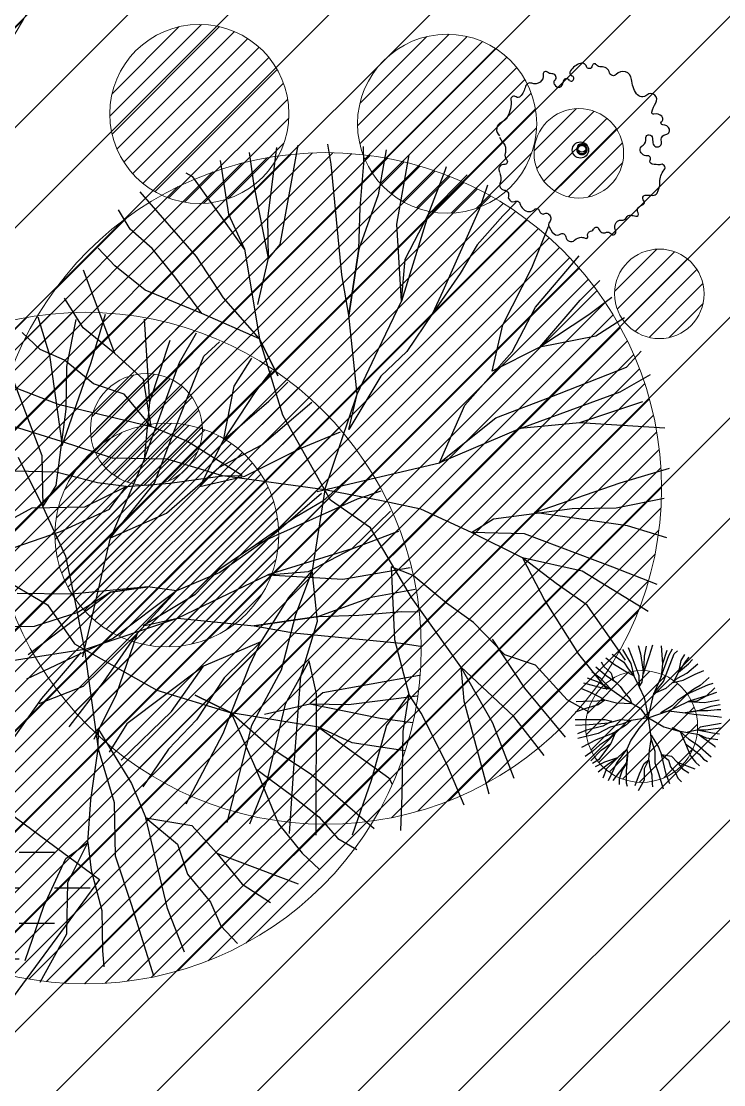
# Model space of a CAD drawing. Extents: x 352140 to 354978, y 6304672 to 6307963.
# Drawn here: x 352368.69 to 352384.38, y 6305912.31 to 6305936.07 of the extents above; entities that cross this region are included whole.
import ezdxf

# ---------------------------------------------------------------- set-up
doc = ezdxf.new("R2010")
doc.units = 0
doc.linetypes.add('CONTINUOS', pattern=[0])
doc.linetypes.add('DASHDOT', pattern=[1, 0.5, -0.25, 0, -0.25])
doc.layers.get('0').update_dxf_attribs({"linetype": 'CONTINUOUS'})
for name, color, linetype in [('03_Pav ext_Vereda HC', 42, 'CONTINUOUS'), ('03_S2_Pav ext_Borde vereda', 7, 'CONTINUOUS'), ('1-PISCINA', 252, 'CONTINUOUS'), ('Paisajismo', 253, 'CONTINUOUS')]:
    doc.layers.add(name, color=color, linetype=linetype)
doc.layers.add('0_ASD_LINEA OFICIAL', color=253, linetype='DASHDOT', lineweight=20)
doc.layers.add('0_ASD_TOPOGRAFIA_ELEMENTOS', color=9, linetype='CONTINUOS', lineweight=5, true_color=0xbdbdbd)

# ---------------------------------------------------------------- blocks, each defined once
blk = doc.blocks.new('A$C27410629')
at = {"true_color": 0x136734, "transparency": 33554559}
h = blk.add_hatch(dxfattribs=at)
h.set_pattern_fill('ANSI31', color=116, scale=0.5)
h.set_pattern_definition([(45, (-8759.562515186517, -519.1035735587502), (-1.122532015133644, 1.122532015133644), [])])
h.paths.add_polyline_path([(137.5068959888558, 1252.464406617455, 0.1176268807227723), (109.8147584422568, 1254.193915082658, 0.0669245107500281), (94.44469839795602, 1249.334472017372, 0.3153492887079504), (64.30173641118381, 1196.270282113329, 0.0226826871159959), (65.7292635223912, 1185.310127003227), (112.3603922077091, 1218.953454515778), (153.4782689701005, 1161.962272479494), (172.1053089193083, 1139.480769404351), (187.9579650288579, 1141.807885415954), (193.565073162812, 1120.465553675225), (224.197974734232, 1050.129297271156), (250.6203797236194, 989.4787086543838), (268.1526288855184, 972.7353945672494, 7.2547007156e-06), (291.4898137452492, 983.2987389690225), (238.1945199318034, 1105.633967029937), (205.2934048173047, 1181.112163638985), (177.0531538182076, 1197.651557407602)])
at = {"layer": '0_ASD_LINEA OFICIAL', "ltscale": 8, "const_width": 0.5}
blk.add_lwpolyline([(250.6203797236194, 989.4787086543838), (268.1526288854875, 972.7353945673531, 7.2547007157e-06), (291.4898137452146, 983.2987389692971), (291.4898137452146, 983.2987389692971), (238.1945199318034, 1105.633967029937), (205.2934048173047, 1181.112163638985), (177.0531538182076, 1197.651557407602), (137.6146324061954, 1252.315079214)], format="xyb", dxfattribs=at)
blk = doc.blocks.new('1.0 - LO RECABARREN LOTEO PARQUE - VEGETACION EXISTENTE ETAPA MUNICIPAL__2024')
at = {"layer": 'Paisajismo'}
for p, q in [((352373.8915422252, 6305932.398460798), (352373.7923917064, 6305933.135742964)), ((352374.200726703, 6305931.665446504), (352374.4000554849, 6305933.245782586)), ((352374.870047271, 6305933.296971989), (352374.4702165218, 6305931.079454641)), ((352375.6177022226, 6305932.874363299), (352375.5422716401, 6305933.320011092)), ((352376.3401039331, 6305932.892424162), (352376.3329376348, 6305933.271976544)), ((352376.845423749, 6305933.196833624), (352376.6642854989, 6305932.192214518)), ((352373.1386514569, 6305932.959700587), (352373.32218789, 6305931.756237297)), ((352376.2606117512, 6305931.909826567), (352376.3401039331, 6305932.892424162)), ((352377.0827894818, 6305931.535149758), (352377.3558053511, 6305933.086452859)), ((352372.521880568, 6305932.594255818), (352372.3733717728, 6305932.671712005)), ((352375.8489432648, 6305930.403577036), (352375.6177022226, 6305932.874363299)), ((352377.7834578078, 6305931.742361099), (352378.1569746828, 6305932.730510152)), ((352378.1569746828, 6305932.730510152), (352378.1869096644, 6305932.8263709)), ((352373.6800332737, 6305930.978120901), (352372.521880568, 6305932.594255818)), ((352378.6494764146, 6305932.636065022), (352377.7834578078, 6305931.742361099)), ((352379.1084268106, 6305932.408946331), (352378.9224525561, 6305931.865425282)), ((352372.6047135515, 6305930.810651386), (352371.3518236798, 6305932.258637904)), ((352374.2174609676, 6305930.7791414), (352373.8915422252, 6305932.398460798)), ((352376.6642854989, 6305932.192214518), (352376.2292004931, 6305930.977194162)), ((352379.7435069359, 6305932.02922985), (352379.4505385605, 6305931.724785398)), ((352371.1225374058, 6305931.420378541), (352370.8691826237, 6305931.857088769)), ((352373.32218789, 6305931.756237297), (352373.6800332737, 6305930.978120901)), ((352376.2292004931, 6305930.977194162), (352376.2606117512, 6305931.909826567)), ((352377.7834578078, 6305931.742361099), (352377.1825062821, 6305929.817884183)), ((352377.2629243827, 6305930.751441884), (352377.7834578078, 6305931.742361099)), ((352378.9224525561, 6305931.865425282), (352378.1078075871, 6305930.039858226)), ((352379.4505385605, 6305931.724785398), (352378.8745213825, 6305931.076197647)), ((352374.2174609676, 6305930.7791414), (352374.200726703, 6305931.665446504)), ((352377.1825062821, 6305929.817884183), (352377.0827894818, 6305931.535149758)), ((352380.0916039917, 6305930.557566939), (352380.4703252127, 6305931.481459615)), ((352371.6209182256, 6305930.988294631), (352371.1225374058, 6305931.420378541)), ((352370.7874033704, 6305930.603551458), (352370.4106851424, 6305931.002805987)), ((352372.1229983117, 6305930.360068001), (352371.6209182256, 6305930.988294631)), ((352374.4702165218, 6305931.079454641), (352374.2174609676, 6305930.7791414)), ((352378.8745213825, 6305931.076197647), (352378.4945193015, 6305930.431310842)), ((352373.2103584228, 6305929.890052835), (352372.6047135515, 6305930.810651386)), ((352373.6800332737, 6305930.978120901), (352374.0120225916, 6305928.973149666)), ((352373.9786506302, 6305929.740240416), (352374.2174609676, 6305930.7791414)), ((352376.0119504201, 6305929.501455686), (352376.2292004931, 6305930.977194162)), ((352376.2292004931, 6305930.977194162), (352376.0119504201, 6305929.501455686)), ((352377.1825062821, 6305929.817884183), (352377.2629243827, 6305930.751441884)), ((352380.1754880892, 6305929.67817624), (352381.1518991196, 6305930.825620638)), ((352370.7874533265, 6305928.645595633), (352370.0852158137, 6305930.508933188)), ((352371.4621492332, 6305930.062152061), (352370.7874033704, 6305930.603551458)), ((352379.451023952, 6305929.28942467), (352380.0916039917, 6305930.557566939)), ((352372.7267956485, 6305929.537538028), (352372.1229983117, 6305930.360068001)), ((352376.0119504201, 6305929.501455686), (352375.8489432648, 6305930.403577036)), ((352378.4945193015, 6305930.431310842), (352377.8741245517, 6305929.536615259)), ((352381.1757894192, 6305929.839186322), (352381.6129808888, 6305930.274578582)), ((352372.7267956485, 6305929.537538028), (352371.4621492332, 6305930.062152061)), ((352378.1078075871, 6305930.039858226), (352377.8741245517, 6305929.536615259)), ((352370.0751059961, 6305929.223226878), (352369.65660201, 6305929.880291637)), ((352374.0120225916, 6305928.973149666), (352373.2103584228, 6305929.890052835)), ((352376.6638245919, 6305928.728890824), (352377.1825062821, 6305929.817884183)), ((352380.2726921547, 6305928.787742986), (352381.1757894192, 6305929.839186322)), ((352381.8825642281, 6305929.897058444), (352381.3665886066, 6305929.510306007)), ((352379.6549547727, 6305928.687251381), (352380.1754880892, 6305929.67817624)), ((352369.0629617482, 6305929.463246822), (352369.3238277085, 6305928.606447038)), ((352369.7136980238, 6305928.358615784), (352369.924107014, 6305929.402764543)), ((352370.2542546612, 6305928.44536458), (352370.5767596846, 6305929.521399151)), ((352371.4401349887, 6305929.416607035), (352371.5579222382, 6305927.561523153)), ((352374.0120225916, 6305928.973149666), (352372.7267956485, 6305929.537538028)), ((352376.1922981178, 6305927.73889126), (352376.0119504201, 6305929.501455686)), ((352377.8741245517, 6305929.536615259), (352377.3018108342, 6305928.691879219)), ((352381.3665886066, 6305929.510306007), (352380.2726921547, 6305928.787742986)), ((352382.1659251808, 6305929.440258399), (352381.523272617, 6305929.033011546)), ((352369.114345007, 6305928.733510495), (352368.714899705, 6305929.118405023)), ((352370.7874533265, 6305928.645595633), (352370.0751059961, 6305929.223226878)), ((352372.2288703962, 6305928.443960788), (352372.6088002886, 6305929.106348947)), ((352379.2122135954, 6305928.250524628), (352379.451023952, 6305929.28942467)), ((352372.0129115695, 6305928.934547747), (352371.5579222382, 6305927.561523153)), ((352372.769123294, 6305928.586776031), (352373.1180822858, 6305928.904873885)), ((352374.4198007363, 6305928.146918668), (352374.0120225916, 6305928.973149666)), ((352374.0120225916, 6305928.973149666), (352374.4198007363, 6305928.146918668)), ((352374.5344760147, 6305927.266096243), (352374.0120225916, 6305928.973149666)), ((352381.523272617, 6305929.033011546), (352380.2726921547, 6305928.787742986)), ((352369.6580251168, 6305928.49850009), (352369.114345007, 6305928.733510495)), ((352371.4259922169, 6305928.066570817), (352370.7874533265, 6305928.645595633)), ((352376.1922981178, 6305927.73889126), (352376.6638245919, 6305928.728890824)), ((352377.3018108342, 6305928.691879219), (352376.7239419212, 6305928.141365613)), ((352378.5990740804, 6305927.490006101), (352379.6549547727, 6305928.687251381)), ((352380.2726921547, 6305928.787742986), (352379.2122135954, 6305928.250524628)), ((352382.2105989088, 6305928.343067884), (352382.5379108879, 6305928.702134934)), ((352369.3238277085, 6305928.606447038), (352369.6089143785, 6305926.591856358)), ((352369.6089143785, 6305926.591856358), (352370.2542546612, 6305928.44536458)), ((352370.3052658176, 6305927.971123333), (352369.6580251168, 6305928.49850009)), ((352371.4383304339, 6305926.27744646), (352372.2288703962, 6305928.443960788)), ((352372.118117655, 6305926.931598924), (352372.769123294, 6305928.586776031)), ((352373.8354269134, 6305928.543359908), (352373.439644425, 6305927.91879859)), ((352368.4251677329, 6305928.287659938), (352369.1517056672, 6305926.368260311)), ((352369.6957139157, 6305927.406114385), (352369.7136980238, 6305928.358615784)), ((352374.2793676289, 6305928.26797582), (352373.9035026196, 6305927.766525375)), ((352376.7239419212, 6305928.141365613), (352376.0110927708, 6305926.950597085)), ((352380.5074774071, 6305927.673205005), (352382.2105989088, 6305928.343067884)), ((352382.063646833, 6305927.787165846), (352382.745221941, 6305928.178100911)), ((352368.5126019322, 6305927.900736031), (352369.5167022044, 6305927.513326113)), ((352370.9959623659, 6305927.738888735), (352370.3052658176, 6305927.971123333)), ((352371.5979038821, 6305927.014432829), (352371.4259922169, 6305928.066570817)), ((352373.439644425, 6305927.91879859), (352373.2012803942, 6305926.703423087)), ((352374.2231246594, 6305927.581097355), (352374.6462602382, 6305928.005981493)), ((352371.5979038821, 6305927.014432829), (352370.9959623659, 6305927.738888735)), ((352373.9035026196, 6305927.766525375), (352373.2012803942, 6305926.703423087)), ((352375.4702458608, 6305925.603099793), (352376.1922981178, 6305927.73889126)), ((352376.0110927708, 6305926.950597085), (352376.1922981178, 6305927.73889126)), ((352379.2906964387, 6305927.208737252), (352380.5074774071, 6305927.673205005)), ((352379.8343765518, 6305926.973726848), (352382.063646833, 6305927.787165846)), ((352369.5167022044, 6305927.513326113), (352371.5979038821, 6305927.014432829)), ((352371.5579222382, 6305927.561523153), (352371.4383304339, 6305926.27744646)), ((352371.5579222382, 6305927.561523153), (352371.4383304339, 6305926.27744646)), ((352373.2012803942, 6305926.703423087), (352374.2231246594, 6305927.581097355)), ((352374.0666471548, 6305926.608955403), (352375.1817899664, 6305927.557879589)), ((352378.0350932025, 6305926.203933593), (352378.5990740804, 6305927.490006101)), ((352382.5684442925, 6305927.564951486), (352381.1556482239, 6305927.096782787)), ((352369.5942725932, 6305926.682275096), (352367.9669358296, 6305927.191152378)), ((352369.4727159973, 6305925.695211861), (352369.6957139157, 6305927.406114385)), ((352375.5996794348, 6305925.373077875), (352374.5344760147, 6305927.266096243)), ((352378.0350932025, 6305926.203933593), (352379.2906964387, 6305927.208737252)), ((352371.5979038821, 6305927.014432829), (352371.5979038821, 6305927.014432829)), ((352372.3884575609, 6305926.685980165), (352371.5979038821, 6305927.014432829)), ((352379.8343765518, 6305926.973726848), (352378.0350932025, 6305926.203933593)), ((352381.1556482239, 6305927.096782787), (352379.8343765518, 6305926.973726848)), ((352381.1556482239, 6305927.096782787), (352379.8343765518, 6305926.973726848)), ((352383.0644670661, 6305926.975583674), (352381.1556482239, 6305927.096782787)), ((352371.6667250853, 6305925.749071429), (352372.118117655, 6305926.931598924)), ((352374.9212822185, 6305926.527432717), (352375.8191664885, 6305926.895492597)), ((352370.7287837292, 6305926.311259291), (352369.5942725932, 6305926.682275096)), ((352373.6283853194, 6305925.924512655), (352372.3884575609, 6305926.685980165)), ((352373.2012803942, 6305926.703423087), (352372.6791852137, 6305925.672797948)), ((352373.1036177174, 6305926.103075565), (352374.0666471548, 6305926.608955403)), ((352373.6888392897, 6305925.904885579), (352374.9212822185, 6305926.527432717)), ((352368.6265862591, 6305926.330534793), (352369.1777840986, 6305925.224357982)), ((352369.1517056672, 6305926.368260311), (352369.1777840986, 6305925.224357982)), ((352371.4383304339, 6305926.27744646), (352370.6902075476, 6305924.528814548)), ((352371.9548233472, 6305926.285356325), (352370.7287837292, 6305926.311259291)), ((352373.1873441848, 6305925.916185388), (352371.9548233472, 6305926.285356325)), ((352369.4714807826, 6305925.997827467), (352368.5481622473, 6305926.017337098)), ((352370.3989822029, 6305925.756741311), (352369.4714807826, 6305925.997827467)), ((352371.9400759636, 6305925.076918859), (352373.1036177174, 6305926.103075565)), ((352375.3019471862, 6305925.563674627), (352378.0350932025, 6305926.203933593)), ((352376.3515165015, 6305926.189134905), (352376.0556424334, 6305925.904413852)), ((352382.0650912875, 6305925.755352754), (352383.1722946233, 6305926.087199562)), ((352371.0348488174, 6305925.67932607), (352370.3989822029, 6305925.756741311)), ((352372.0140106722, 6305925.746870929), (352373.1873441848, 6305925.916185388)), ((352372.6791852137, 6305925.672797948), (352373.6888392897, 6305925.904885579)), ((352373.1873441848, 6305925.916185388), (352373.6283853194, 6305925.924512655)), ((352375.4702458608, 6305925.603099793), (352373.1873441848, 6305925.916185388)), ((352376.0556424334, 6305925.904413852), (352375.4253130077, 6305925.344612073)), ((352369.1777840986, 6305925.224357982), (352369.4727159973, 6305925.695211861)), ((352370.1120924398, 6305925.220415421), (352371.0348488174, 6305925.67932607)), ((352370.6684720345, 6305925.170748508), (352371.0348488174, 6305925.67932607)), ((352370.6902075476, 6305924.528814548), (352371.6667250853, 6305925.749071429)), ((352371.0348488174, 6305925.67932607), (352372.0140106722, 6305925.746870929)), ((352375.4702458608, 6305925.603099793), (352375.1882660957, 6305923.795558665)), ((352376.7767162991, 6305925.346249691), (352375.4702458608, 6305925.603099793)), ((352376.7205436233, 6305925.571932854), (352376.1923231792, 6305925.391193941)), ((352380.1578937476, 6305925.091319337), (352382.0650912875, 6305925.755352754)), ((352375.4008825923, 6305925.516490889), (352374.3394468163, 6305924.613462397)), ((352376.1923231792, 6305925.391193941), (352374.4181474687, 6305924.599481957)), ((352375.4253130077, 6305925.344612073), (352374.7985803436, 6305924.975307391)), ((352376.4937980042, 6305924.752247649), (352375.5996794348, 6305925.373077875)), ((352377.6134951898, 6305925.165830639), (352376.7767162991, 6305925.346249691)), ((352381.9758296983, 6305925.199138178), (352383.0502236074, 6305925.415641944)), ((352367.8199876636, 6305924.588478076), (352368.9359813855, 6305925.198209355)), ((352368.9359813855, 6305925.198209355), (352370.1120924398, 6305925.220415421)), ((352369.1777840986, 6305925.224357982), (352369.6813281216, 6305924.119084897)), ((352369.5703913272, 6305924.669761985), (352370.6684720345, 6305925.170748508)), ((352370.6902075476, 6305924.528814548), (352371.9400759636, 6305925.076918859)), ((352376.9412687203, 6305925.125902322), (352376.0727233629, 6305924.284262914)), ((352378.750783973, 6305924.647700798), (352377.6134951898, 6305925.165830639)), ((352379.2352767579, 6305924.951175789), (352380.9957378361, 6305925.180633137)), ((352382.2308397129, 6305924.797974754), (352380.1578937476, 6305925.091319337)), ((352380.9957378361, 6305925.180633137), (352381.9758296983, 6305925.199138178)), ((352374.7985803436, 6305924.975307391), (352373.9290712419, 6305924.372377308)), ((352378.750783973, 6305924.647700798), (352379.2352767579, 6305924.951175789)), ((352368.3232971331, 6305924.239848372), (352369.5703913272, 6305924.669761985)), ((352374.3394468163, 6305924.613462397), (352373.130072772, 6305923.756698069)), ((352374.4181474687, 6305924.599481957), (352373.9290712419, 6305924.372377308)), ((352376.0727233629, 6305924.284262914), (352377.0330551355, 6305924.647264955)), ((352377.4055079637, 6305923.199715878), (352376.4937980042, 6305924.752247649)), ((352377.0330551355, 6305924.647264955), (352377.1262173183, 6305924.67635724)), ((352379.8890026583, 6305924.080536784), (352378.750783973, 6305924.647700798)), ((352379.927820946, 6305924.62086697), (352378.750783973, 6305924.647700798)), ((352381.9028185219, 6305923.873283903), (352379.927820946, 6305924.62086697)), ((352383.1124578363, 6305924.529552466), (352382.2308397129, 6305924.797974754)), ((352370.0679724451, 6305921.872609038), (352370.6902075476, 6305924.528814548)), ((352373.9290712419, 6305924.372377308), (352373.1081152786, 6305923.816174734)), ((352369.6813281216, 6305924.119084897), (352369.8566682157, 6305923.30586208)), ((352376.0727233629, 6305924.284262914), (352374.2024221951, 6305923.700228712)), ((352375.1096994106, 6305923.778382971), (352376.0727233629, 6305924.284262914)), ((352367.77056125, 6305923.916952697), (352369.2793878625, 6305923.030908189)), ((352375.8713452063, 6305923.603319028), (352377.3789777372, 6305923.868649257)), ((352376.9515047158, 6305923.87790762), (352377.031061075, 6305922.260606641)), ((352377.4452520646, 6305923.691011814), (352376.9515047158, 6305923.87790762)), ((352381.2163304516, 6305923.781371539), (352379.8890026583, 6305924.080536784)), ((352379.8890026583, 6305924.080536784), (352380.3793731192, 6305923.137545247)), ((352380.6351789793, 6305923.505965), (352379.8890026583, 6305924.080536784)), ((352382.8913239477, 6305923.485670272), (352381.9028185219, 6305923.873283903)), ((352373.130072772, 6305923.756698069), (352372.1573878307, 6305923.345896452)), ((352373.1081152786, 6305923.816174734), (352372.5730991223, 6305923.254573348)), ((352373.1440849735, 6305923.196148376), (352374.2024221951, 6305923.700228712)), ((352374.2024221951, 6305923.700228712), (352375.1096994106, 6305923.778382971)), ((352374.2024221951, 6305923.700228712), (352375.8713452063, 6305923.603319028)), ((352375.1882660957, 6305923.795558665), (352374.6603257496, 6305923.196936025)), ((352375.1882660957, 6305923.795558665), (352374.8147450234, 6305922.807415179)), ((352375.1882660957, 6305923.795558665), (352375.1882660957, 6305923.795558665)), ((352375.3075705391, 6305922.669559345), (352375.1882660957, 6305923.795558665)), ((352378.1923582874, 6305923.067405858), (352377.4452520646, 6305923.691011814)), ((352382.6913788226, 6305922.880757701), (352381.2163304516, 6305923.781371539)), ((352371.5184798641, 6305923.431942384), (352369.8183166715, 6305923.270626443)), ((352370.687252077, 6305923.318138927), (352371.5184798641, 6305923.431942384)), ((352371.5184798641, 6305923.431942384), (352370.687252077, 6305923.318138927)), ((352372.1573878307, 6305923.345896452), (352371.5184798641, 6305923.431942384)), ((352381.3305007125, 6305923.028547787), (352380.6351789793, 6305923.505965)), ((352369.8183166715, 6305923.270626443), (352368.5997595971, 6305923.284560755)), ((352368.8469876921, 6305921.922353846), (352370.687252077, 6305923.318138927)), ((352369.8566682157, 6305923.30586208), (352370.106287757, 6305922.036169954)), ((352370.687252077, 6305923.318138927), (352369.9605148915, 6305922.862929301)), ((352372.1573878307, 6305923.345896452), (352370.7556980548, 6305922.289282813)), ((352371.2928970537, 6305922.397534733), (352372.1573878307, 6305923.345896452)), ((352372.5730991223, 6305923.254573348), (352371.4158517948, 6305922.561791539)), ((352372.1819547828, 6305922.737895793), (352373.1440849735, 6305923.196148376)), ((352374.6603257496, 6305923.196936025), (352374.0417827315, 6305922.204166298)), ((352376.5099130048, 6305923.196596308), (352375.3290965599, 6305922.773759334)), ((352377.4862511842, 6305923.372635354), (352376.5099130048, 6305923.196596308)), ((352378.5132372207, 6305921.650879486), (352377.4055079637, 6305923.199715878)), ((352369.2793878625, 6305923.030908189), (352369.8827411623, 6305922.161959857)), ((352378.7887446114, 6305922.637172383), (352378.1923582874, 6305923.067405858)), ((352380.3793731192, 6305923.137545247), (352381.1404788018, 6305921.932810843)), ((352382.1842404385, 6305921.79807883), (352381.3305007125, 6305923.028547787)), ((352369.9605148915, 6305922.862929301), (352368.9859782216, 6305922.550201828)), ((352370.106287757, 6305922.036169954), (352372.1819547828, 6305922.737895793)), ((352371.4158517948, 6305922.561791539), (352372.1819547828, 6305922.737895793)), ((352372.1819547828, 6305922.737895793), (352373.8949014431, 6305922.562625045)), ((352373.8949014431, 6305922.562625045), (352375.3290965599, 6305922.773759334)), ((352375.3290965599, 6305922.773759334), (352373.8949014431, 6305922.562625045)), ((352374.8147450234, 6305922.807415179), (352374.4948601694, 6305921.575008806)), ((352374.938678846, 6305921.436227677), (352375.3075705391, 6305922.669559345)), ((352375.3290965599, 6305922.773759334), (352376.2354745287, 6305922.804286337)), ((352376.2354745287, 6305922.804286337), (352377.190411121, 6305922.881540743)), ((352377.190411121, 6305922.881540743), (352377.5592787634, 6305922.874576182)), ((352368.9859782216, 6305922.550201828), (352368.4469315796, 6305922.540024128)), ((352373.8949014431, 6305922.562625045), (352374.7716272695, 6305922.404206688)), ((352379.4886997071, 6305921.91457271), (352378.7887446114, 6305922.637172383)), ((352370.7556980548, 6305922.289282813), (352368.8121839928, 6305921.36960551)), ((352371.2928970537, 6305922.397534733), (352370.0787920602, 6305921.206760412)), ((352370.529193421, 6305921.303915133), (352371.2928970537, 6305922.397534733)), ((352370.8203751075, 6305921.036049427), (352371.2928970537, 6305922.397534733)), ((352374.0417827315, 6305922.204166298), (352372.7651748338, 6305921.663849127)), ((352374.0417827315, 6305922.204166298), (352373.2235211496, 6305921.403843911)), ((352373.7985101328, 6305921.683359453), (352374.0417827315, 6305922.204166298)), ((352374.7716272695, 6305922.404206688), (352377.1728586877, 6305922.179475287)), ((352377.031061075, 6305922.260606641), (352377.348236551, 6305921.040228558)), ((352379.936564877, 6305921.171228792), (352379.2144552114, 6305922.265871255)), ((352370.106287757, 6305922.036169954), (352368.3496305298, 6305921.762128172)), ((352370.0221169713, 6305921.968759323), (352369.1445095394, 6305920.937203915)), ((352369.8827411623, 6305922.161959857), (352371.7224693681, 6305921.126742867)), ((352370.106287757, 6305922.036169954), (352370.4105597132, 6305919.817534003)), ((352377.1728586877, 6305922.179475287), (352377.6059610968, 6305922.106168143)), ((352382.1170936318, 6305922.036657387), (352382.3077306899, 6305921.724427139)), ((352382.2451382478, 6305922.078980688), (352382.3271862014, 6305921.869739215)), ((352382.4661015754, 6305922.125789111), (352382.5229197511, 6305921.939172964)), ((352382.6078358517, 6305921.885193825), (352382.6536641958, 6305922.112615707)), ((352382.7255723397, 6305921.904088235), (352382.7958158743, 6305922.138455039)), ((352382.9838642104, 6305922.115630685), (352383.0095189821, 6305921.711582254)), ((352383.1086183961, 6305922.010635272), (352383.0095189821, 6305921.711582254)), ((352383.1556555279, 6305921.90378248), (352383.2384065445, 6305922.048054607)), ((352383.2733258597, 6305921.9348885), (352383.3493312278, 6305922.004172126)), ((352375.1256894663, 6305921.78230331), (352374.5902453599, 6305920.811687087)), ((352375.2872536237, 6305921.046502749), (352375.1256894663, 6305921.78230331)), ((352380.1793921634, 6305921.682338035), (352379.4886997071, 6305921.91457271)), ((352381.1404788018, 6305921.932810843), (352381.7662709216, 6305921.140367877)), ((352381.6412293455, 6305921.757736577), (352381.7000821496, 6305921.65329149)), ((352381.9164373764, 6305921.708371272), (352381.7486973421, 6305921.840835558)), ((352381.8879180338, 6305921.929309081), (352382.1483770366, 6305921.748594081)), ((352382.1483770366, 6305921.748594081), (352382.2494341259, 6305921.601412144)), ((352382.3077306899, 6305921.724427139), (352382.3710563683, 6305921.443465582)), ((352382.3271862014, 6305921.869739215), (352382.485430535, 6305921.451682427)), ((352382.5229197511, 6305921.939172964), (352382.5850133433, 6305921.500382992)), ((352382.5850133433, 6305921.500382992), (352382.7255723397, 6305921.904088235)), ((352382.6039188047, 6305921.677733289), (352382.6078358517, 6305921.885193825)), ((352382.9834711675, 6305921.431902624), (352383.1556555279, 6305921.90378248)), ((352383.1315329145, 6305921.574380967), (352383.2733258597, 6305921.9348885)), ((352383.4193693965, 6305921.789398993), (352383.3674522764, 6305921.524682896)), ((352383.5204005023, 6305921.756232971), (352383.3674522764, 6305921.524682896)), ((352383.5055732039, 6305921.925432207), (352383.4193693965, 6305921.789398993)), ((352383.6022661628, 6305921.865451896), (352383.5204005023, 6305921.756232971)), ((352383.5900161056, 6305921.715845633), (352383.6821775807, 6305921.808387955)), ((352372.7651748338, 6305921.663849127), (352371.0543545674, 6305920.375500673)), ((352372.0459041276, 6305920.652820288), (352372.7651748338, 6305921.663849127)), ((352373.1997151326, 6305920.157408826), (352373.7985101328, 6305921.683359453)), ((352374.4948601694, 6305921.575008806), (352373.8319437768, 6305920.33612568)), ((352379.6900846676, 6305920.538551255), (352378.5132372207, 6305921.650879486)), ((352378.5132372207, 6305921.650879486), (352378.5759669257, 6305920.886942143)), ((352379.223372799, 6305920.388869123), (352378.5132372207, 6305921.650879486)), ((352380.8802690857, 6305920.910698391), (352380.1793921634, 6305921.682338035)), ((352381.4363546945, 6305921.545514576), (352381.62130806, 6305921.4013597)), ((352381.5242590981, 6305921.645444569), (352381.7552298135, 6305921.453533296)), ((352381.7000821496, 6305921.65329149), (352381.8634186492, 6305921.50493366)), ((352381.8634186492, 6305921.50493366), (352381.9125768272, 6305921.358731622)), ((352382.1714490284, 6305921.547264545), (352381.9164373764, 6305921.708371272)), ((352382.3710563683, 6305921.443465582), (352382.1714490284, 6305921.547264545)), ((352382.2494341259, 6305921.601412144), (352382.3710563683, 6305921.443465582)), ((352382.5553485164, 6305921.305088425), (352382.6039188047, 6305921.677733289)), ((352383.0095189821, 6305921.711582254), (352382.9834711675, 6305921.431902624)), ((352383.0095189821, 6305921.711582254), (352382.9834711675, 6305921.431902624)), ((352383.0332168968, 6305921.316819363), (352383.1315329145, 6305921.574380967)), ((352383.3674522764, 6305921.524682896), (352383.2537368047, 6305921.30020654)), ((352383.3461807577, 6305921.393923594), (352383.5559343637, 6305921.504107267)), ((352383.3674522764, 6305921.524682896), (352383.5900161056, 6305921.715845633)), ((352383.4736455374, 6305921.350756623), (352383.7420790228, 6305921.486351135)), ((352383.5559343637, 6305921.504107267), (352383.7988191778, 6305921.710788663)), ((352383.7420790228, 6305921.486351135), (352383.9376436193, 6305921.566516791)), ((352369.76363805, 6305920.308369677), (352370.529193421, 6305921.303915133)), ((352373.2235211496, 6305921.403843911), (352372.6040523184, 6305920.460108434)), ((352374.7815461054, 6305919.372963989), (352374.938678846, 6305921.436227677)), ((352377.5835705647, 6305921.452867492), (352375.4284783151, 6305921.064292336)), ((352381.6950535558, 6305921.165529292), (352381.2558706404, 6305921.284103421)), ((352381.3275386036, 6305921.404254637), (352381.5896241572, 6305921.30256866)), ((352381.5896241572, 6305921.30256866), (352381.8567596741, 6305921.152251008)), ((352381.62130806, 6305921.4013597), (352381.8567596741, 6305921.152251008)), ((352381.7552298135, 6305921.453533296), (352381.9869378, 6305921.300681033)), ((352381.9125768272, 6305921.358731622), (352382.0655328114, 6305921.21056892)), ((352382.3710563683, 6305921.443465582), (352382.4911105742, 6305921.202533618)), ((352382.485430535, 6305921.451682427), (352382.4911105742, 6305921.202533618)), ((352382.4911105742, 6305921.202533618), (352382.5553485164, 6305921.305088425)), ((352382.9834711675, 6305921.431902624), (352382.8205255015, 6305921.051040072)), ((352382.8205255015, 6305921.051040072), (352383.0332168968, 6305921.316819363)), ((352383.0927543629, 6305921.170420489), (352383.3461807577, 6305921.393923594)), ((352383.2537368047, 6305921.30020654), (352383.4736455374, 6305921.350756623)), ((352383.9891495029, 6305921.350653877), (352383.8518599614, 6305921.228725682)), ((352384.0535926552, 6305921.412667836), (352383.9891495029, 6305921.350653877)), ((352384.1339689827, 6305921.278237516), (352384.0189193918, 6305921.238871493)), ((352370.0787920602, 6305921.206760412), (352369.0893342764, 6305920.818653012)), ((352370.3225331715, 6305920.029200427), (352370.8203751075, 6305921.036049427)), ((352371.7224693681, 6305921.126742867), (352373.38146771, 6305920.618996975)), ((352372.5784958549, 6305921.0152958), (352373.38146771, 6305920.618996975)), ((352373.38146771, 6305920.618996975), (352372.5784958549, 6305921.0152958)), ((352375.4284783151, 6305921.064292336), (352375.1366191607, 6305920.818652077)), ((352375.2775223216, 6305917.888259199), (352375.2872536237, 6305921.046502749)), ((352377.348236551, 6305921.040228558), (352376.8512014585, 6305920.337180491)), ((352377.348236551, 6305921.040228558), (352377.216963965, 6305920.203819783)), ((352377.6213222867, 6305920.610318385), (352377.348236551, 6305921.040228558)), ((352380.8431984074, 6305920.080069369), (352379.936564877, 6305921.171228792)), ((352381.202433948, 6305921.167015791), (352381.39638432, 6305921.085207821)), ((352381.39638432, 6305921.085207821), (352381.6364993372, 6305920.963455286)), ((352381.8567596741, 6305921.152251008), (352381.6950535558, 6305921.165529292)), ((352381.8567596741, 6305921.152251008), (352382.1846089707, 6305920.91777288)), ((352382.0655328114, 6305921.21056892), (352382.1566023026, 6305921.084329094)), ((352382.1566023026, 6305921.084329094), (352382.288603833, 6305920.926185695)), ((352382.4911105742, 6305921.202533618), (352382.6007854922, 6305920.961798489)), ((352382.6849989522, 6305920.47250253), (352382.8205255015, 6305921.051040072)), ((352382.8205255015, 6305921.051040072), (352383.0927543629, 6305921.170420489)), ((352383.525969502, 6305921.0169671), (352383.3471603536, 6305920.895822833)), ((352383.7153538161, 6305921.1482889), (352383.525969502, 6305921.0169671)), ((352383.632493247, 6305921.06643186), (352383.525969502, 6305921.0169671)), ((352384.0189193918, 6305921.238871493), (352383.632493247, 6305921.06643186)), ((352383.8518599614, 6305921.228725682), (352383.7153538161, 6305921.1482889)), ((352384.1820442369, 6305921.181089383), (352383.9928698321, 6305920.997775255)), ((352383.9928698321, 6305920.997775255), (352384.2020358704, 6305921.076839284)), ((352384.2020358704, 6305921.076839284), (352384.2223271544, 6305921.083175759)), ((352369.1445095394, 6305920.937203915), (352368.3118638943, 6305919.761874832)), ((352374.1269641697, 6305920.586564464), (352375.1366191607, 6305920.818652077)), ((352374.5902453599, 6305920.811687087), (352374.1794618728, 6305919.10457353)), ((352375.1366191607, 6305920.818652077), (352376.7103532679, 6305920.501908239)), ((352375.1366191607, 6305920.818652077), (352375.9979739823, 6305920.802388897)), ((352375.9979739823, 6305920.802388897), (352377.5338221893, 6305920.996106395)), ((352378.5759669257, 6305920.886942143), (352379.136138713, 6305918.812139821)), ((352381.3736919894, 6305920.632664044), (352380.8802690857, 6305920.910698391)), ((352381.2492403068, 6305920.873172899), (352381.0829660341, 6305920.865935976)), ((352381.5504539155, 6305920.877862907), (352381.2492403068, 6305920.873172899)), ((352381.5786829876, 6305920.800440282), (352381.3192465115, 6305920.727192818)), ((352381.7275003936, 6305920.905649977), (352381.5504539155, 6305920.877862907)), ((352381.7275003936, 6305920.905649977), (352381.5786829876, 6305920.800440282)), ((352381.6364993372, 6305920.963455286), (352381.7275003936, 6305920.905649977)), ((352381.9858234151, 6305920.83851199), (352381.7275003936, 6305920.905649977)), ((352382.3281649246, 6305920.821671932), (352381.9858234151, 6305920.83851199)), ((352382.1846089707, 6305920.91777288), (352382.5132404854, 6305920.724787055)), ((352382.288603833, 6305920.926185695), (352382.3281649246, 6305920.821671932)), ((352382.6007854922, 6305920.961798489), (352382.6389756197, 6305920.784673667)), ((352382.6389756197, 6305920.784673667), (352382.6933442577, 6305920.508127082)), ((352383.2306306156, 6305920.773502672), (352382.9785751847, 6305920.622610626)), ((352383.3471603536, 6305920.895822833), (352383.2306306156, 6305920.773502672)), ((352383.3549947696, 6305920.760777362), (352383.5855069844, 6305920.870569091)), ((352383.9928698321, 6305920.997775255), (352383.5855069844, 6305920.870569091)), ((352383.5855069844, 6305920.870569091), (352383.7831174209, 6305920.887591559)), ((352383.5855069844, 6305920.870569091), (352383.949008458, 6305920.84946158)), ((352383.7831174209, 6305920.887591559), (352383.9928698321, 6305920.997775255)), ((352383.949008458, 6305920.84946158), (352384.2773798944, 6305920.907252099)), ((352384.3007446967, 6305920.799217287), (352384.0880923667, 6305920.760874923)), ((352370.9220753612, 6305919.560267539), (352372.0459041276, 6305920.652820288)), ((352375.3299972098, 6305920.296353454), (352373.38146771, 6305920.618996975)), ((352373.38146771, 6305920.618996975), (352373.9299680345, 6305919.369950321)), ((352373.38146771, 6305920.618996975), (352374.2725592348, 6305919.83990037)), ((352378.1965095997, 6305919.475959151), (352377.6213222867, 6305920.610318385)), ((352380.3711058593, 6305919.664788504), (352379.6900846676, 6305920.538551255)), ((352381.3192465115, 6305920.727192818), (352381.0595150434, 6305920.638321551)), ((352382.5132404854, 6305920.724787055), (352382.6446544644, 6305920.53552488)), ((352382.6446544644, 6305920.53552488), (352383.045358337, 6305920.31004839)), ((352382.6933442577, 6305920.508127082), (352383.145437025, 6305920.660967192)), ((352382.9785751847, 6305920.622610626), (352383.145437025, 6305920.660967192)), ((352383.145437025, 6305920.660967192), (352383.3549947696, 6305920.760777362)), ((352383.145437025, 6305920.660967192), (352383.5185271143, 6305920.622792169)), ((352383.5185271143, 6305920.622792169), (352383.8309034401, 6305920.668778487)), ((352383.8309034401, 6305920.668778487), (352383.5185271143, 6305920.622792169)), ((352383.5185271143, 6305920.622792169), (352383.7094832745, 6305920.588287696)), ((352383.7094832745, 6305920.588287696), (352384.2324859253, 6305920.539339846)), ((352384.0880923667, 6305920.760874923), (352383.8309034401, 6305920.668778487)), ((352383.8309034401, 6305920.668778487), (352384.0283180153, 6305920.675427452)), ((352384.0283180153, 6305920.675427452), (352384.2363089508, 6305920.692253926)), ((352384.2324859253, 6305920.539339846), (352384.3268182359, 6305920.523373108)), ((352384.2363089508, 6305920.692253926), (352384.3166505428, 6305920.690737003)), ((352371.0543545674, 6305920.375500673), (352370.6602547339, 6305919.740035941)), ((352372.6040523184, 6305920.460108434), (352371.979028298, 6305919.810595389)), ((352373.8319437768, 6305920.33612568), (352373.2846284726, 6305918.167385877)), ((352375.3299972098, 6305920.296353454), (352376.9006364831, 6305919.170803783)), ((352376.0862089339, 6305919.948581737), (352375.3299972098, 6305920.296353454)), ((352376.8512014585, 6305920.337180491), (352376.5051633923, 6305919.111542189)), ((352376.7103532679, 6305920.501908239), (352377.4268802816, 6305920.405548896)), ((352379.7037610238, 6305919.150715962), (352379.223372799, 6305920.388869123)), ((352381.0603085954, 6305920.467332407), (352381.7288284805, 6305920.469392276)), ((352381.0683542984, 6305920.34116208), (352381.3745828621, 6305920.362346848)), ((352381.6791239731, 6305920.321853343), (352381.3177714236, 6305920.23490092)), ((352381.3745828621, 6305920.362346848), (352381.8113233419, 6305920.395607856)), ((352381.8406997795, 6305920.301662723), (352381.578459711, 6305920.161340172)), ((352381.8845787571, 6305920.435193251), (352381.6791239731, 6305920.321853343)), ((352381.7288284805, 6305920.469392276), (352381.8845787571, 6305920.435193251)), ((352381.8113233419, 6305920.395607856), (352382.0723883079, 6305920.473692851)), ((352382.1015688841, 6305920.369374216), (352381.8406997795, 6305920.301662723)), ((352382.1840205466, 6305920.336687581), (352381.973876429, 6305920.205757746)), ((352382.0723883079, 6305920.473692851), (352382.310733744, 6305920.448439132)), ((352382.310733744, 6305920.448439132), (352382.1015688841, 6305920.369374216)), ((352382.310733744, 6305920.448439132), (352382.1840205466, 6305920.336687581)), ((352382.6933442577, 6305920.508127082), (352382.310733744, 6305920.448439132)), ((352382.310733744, 6305920.448439132), (352382.310733744, 6305920.448439132)), ((352382.6750113542, 6305920.493444641), (352382.4838631751, 6305920.268765666)), ((352382.6933442577, 6305920.508127082), (352382.7596165206, 6305920.024894822)), ((352383.045358337, 6305920.31004839), (352383.4066981579, 6305920.19945828)), ((352383.8525493844, 6305920.296446289), (352383.7889807045, 6305920.242944363)), ((352384.3219414433, 6305920.381080296), (352383.8525493844, 6305920.296446289)), ((352370.4105597132, 6305919.817534003), (352370.4186525587, 6305920.246159435)), ((352370.4186525587, 6305920.246159435), (352371.1586840777, 6305919.041136753)), ((352372.3801893267, 6305918.590347856), (352373.1997151326, 6305920.157408826)), ((352377.216963965, 6305920.203819783), (352377.1948072709, 6305918.780816582)), ((352381.3177714236, 6305920.23490092), (352381.1129064188, 6305920.152808337)), ((352381.578459711, 6305920.161340172), (352381.1193926184, 6305920.045487434)), ((352381.5406298954, 6305920.027513438), (352381.8636348576, 6305920.154263119)), ((352381.973876429, 6305920.205757746), (352381.8044685219, 6305920.032552566)), ((352381.973876429, 6305920.205757746), (352381.8595050171, 6305919.935532302)), ((352381.8636348576, 6305920.154263119), (352381.973876429, 6305920.205757746)), ((352382.4838631751, 6305920.268765666), (352382.3025079436, 6305920.01277192)), ((352382.7596165206, 6305920.024894822), (352382.761379191, 6305920.11825202)), ((352382.761379191, 6305920.11825202), (352382.9225625085, 6305919.85579083)), ((352383.2318060565, 6305920.285774549), (352383.4066981579, 6305920.19945828)), ((352383.4066981579, 6305920.19945828), (352383.2318060565, 6305920.285774549)), ((352383.8310996071, 6305920.129184579), (352383.4066981579, 6305920.19945828)), ((352383.4066981579, 6305920.19945828), (352383.5261648289, 6305919.927408403)), ((352383.4066981579, 6305920.19945828), (352383.6007832536, 6305920.029766352)), ((352383.5690717724, 6305920.192394284), (352383.7889807045, 6305920.242944363)), ((352383.7889807045, 6305920.242944363), (352384.131749462, 6305920.173955648)), ((352383.7889807045, 6305920.242944363), (352383.9765889673, 6305920.239402144)), ((352383.8310996071, 6305920.129184579), (352384.1731942912, 6305919.88403309)), ((352383.9958070706, 6305920.053437808), (352383.8310996071, 6305920.129184579)), ((352383.9765889673, 6305920.239402144), (352384.3111059478, 6305920.281594981)), ((352384.131749462, 6305920.173955648), (352384.2878133568, 6305920.152968004)), ((352374.2725592348, 6305919.83990037), (352375.1672421118, 6305919.251304944)), ((352377.2557936549, 6305919.77021202), (352376.0862089339, 6305919.948581737)), ((352381.2089229187, 6305919.854040654), (352381.5406298954, 6305920.027513438)), ((352381.6047037086, 6305919.90142676), (352381.4672183059, 6305919.769125061)), ((352381.8595050171, 6305919.935532302), (352381.5867943961, 6305919.573395136)), ((352381.8044685219, 6305920.032552566), (352381.6047037086, 6305919.90142676)), ((352381.6454959099, 6305919.783280975), (352381.8595050171, 6305919.935532302)), ((352382.3025079436, 6305920.01277192), (352382.2155516827, 6305919.806879241)), ((352382.723776953, 6305919.776529941), (352382.7596165206, 6305920.024894822)), ((352382.7596165206, 6305920.024894822), (352382.8377606244, 6305919.764001489)), ((352382.9225625085, 6305919.85579083), (352382.992087589, 6305919.68845071)), ((352383.5261648289, 6305919.927408403), (352383.6372122853, 6305919.659714901)), ((352383.5261648289, 6305919.927408403), (352383.7002735175, 6305919.799599854)), ((352383.6007832536, 6305920.029766352), (352383.7956505675, 6305919.901566726)), ((352383.7956505675, 6305919.901566726), (352384.1021525092, 6305919.636361785)), ((352384.2505496601, 6305920.014587809), (352383.9958070706, 6305920.053437808)), ((352384.1731942912, 6305919.88403309), (352384.1895897971, 6305919.852597551)), ((352370.2460116074, 6305918.67723088), (352370.4105597132, 6305919.817534003)), ((352370.4105597132, 6305919.817534003), (352370.7693381571, 6305918.61970973)), ((352371.979028298, 6305919.810595389), (352371.4067145773, 6305918.96585935)), ((352381.4672183059, 6305919.769125061), (352381.2884091574, 6305919.647980793)), ((352381.4142302627, 6305919.54539499), (352381.6454959099, 6305919.783280975)), ((352381.7266157778, 6305919.523867631), (352382.0148076117, 6305919.623888517)), ((352382.0148076117, 6305919.623888517), (352381.7627509545, 6305919.366893349)), ((352381.7833161394, 6305919.462231869), (352382.0148076117, 6305919.623888517)), ((352382.2155516827, 6305919.806879241), (352381.9918934316, 6305919.510177143)), ((352382.0148076117, 6305919.623888517), (352382.2155516827, 6305919.806879241)), ((352382.2337654194, 6305919.671638664), (352382.1996189349, 6305919.31175733)), ((352382.2096761202, 6305919.495688869), (352382.2337654194, 6305919.671638664)), ((352382.2337654194, 6305919.671638664), (352382.2096761202, 6305919.495688869)), ((352382.2155516827, 6305919.806879241), (352382.2337654194, 6305919.671638664)), ((352382.7094794233, 6305919.569266264), (352382.723776953, 6305919.776529941)), ((352382.8377606244, 6305919.764001489), (352382.843243624, 6305919.504480064)), ((352383.0976906166, 6305919.247913213), (352382.992087589, 6305919.68845071)), ((352382.992087589, 6305919.68845071), (352382.992087589, 6305919.68845071)), ((352382.992087589, 6305919.68845071), (352383.2147984585, 6305919.65206138)), ((352382.992087589, 6305919.68845071), (352383.1454364905, 6305919.56103499)), ((352383.2147984585, 6305919.65206138), (352383.3373632948, 6305919.516898926)), ((352383.6372122853, 6305919.659714901), (352383.7518127765, 6305919.516888352)), ((352383.7002735175, 6305919.799599854), (352383.8332531273, 6305919.693322262)), ((352383.8332531273, 6305919.693322262), (352383.9247143085, 6305919.58782771)), ((352383.9247143085, 6305919.58782771), (352384.0171547637, 6305919.534198942)), ((352373.9299680345, 6305919.369950321), (352374.4398137128, 6305918.140904834)), ((352373.9299680345, 6305919.369950321), (352374.7293430523, 6305918.78315042)), ((352374.6814643271, 6305917.926268973), (352374.7815461054, 6305919.372963989)), ((352378.582989495, 6305918.559692448), (352378.1965095997, 6305919.475959151)), ((352381.5867943961, 6305919.573395136), (352381.4522826643, 6305919.489974217)), ((352381.5134914361, 6305919.418487147), (352381.7266157778, 6305919.523867631)), ((352381.5725844704, 6305919.300183255), (352381.7833161394, 6305919.462231869)), ((352381.7627509545, 6305919.366893349), (352381.6805984825, 6305919.157450286)), ((352381.9918934316, 6305919.510177143), (352381.7972211227, 6305919.098784615)), ((352381.9142238959, 6305919.106151674), (352382.2096761202, 6305919.495688869)), ((352382.2096761202, 6305919.495688869), (352382.1133198127, 6305919.341857078)), ((352382.4957803667, 6305919.259277836), (352382.6018264799, 6305919.491713611)), ((352382.6018264799, 6305919.491713611), (352382.7094794233, 6305919.569266264)), ((352382.6076392432, 6305919.124989376), (352382.612339703, 6305919.373942193)), ((352382.612339703, 6305919.373942193), (352382.7094794233, 6305919.569266264)), ((352382.7094794233, 6305919.569266264), (352382.725866262, 6305919.434669464)), ((352382.725866262, 6305919.434669464), (352382.7768980733, 6305919.238340988)), ((352382.843243624, 6305919.504480064), (352382.9217782395, 6305919.264332893)), ((352383.1454364905, 6305919.56103499), (352383.1945946521, 6305919.414832087)), ((352383.1945946521, 6305919.414832087), (352383.3062269071, 6305919.277827682)), ((352383.3373632948, 6305919.516898926), (352383.731784494, 6305919.368253094)), ((352383.3373632948, 6305919.516898926), (352383.4596331473, 6305919.366113103)), ((352383.4596331473, 6305919.366113103), (352383.598717056, 6305919.277526447)), ((352383.7518127765, 6305919.516888352), (352383.8363248125, 6305919.437146679)), ((352375.1672421118, 6305919.251304944), (352376.5744665134, 6305918.033685043)), ((352376.5051633923, 6305919.111542189), (352376.0853148353, 6305917.884510275)), ((352376.9006364831, 6305919.170803783), (352376.9759122088, 6305919.026475644)), ((352382.0471233552, 6305919.135572436), (352382.0449689948, 6305919.021469963)), ((352382.1133198127, 6305919.341857078), (352382.0471233552, 6305919.135572436)), ((352382.1996189349, 6305919.31175733), (352382.2025684747, 6305919.05381977)), ((352382.4047785822, 6305918.995299693), (352382.4957803667, 6305919.259277836)), ((352382.4785746295, 6305918.888761871), (352382.6076392432, 6305919.124989376)), ((352382.7768980733, 6305919.238340988), (352382.7810277664, 6305919.042897922)), ((352382.9217782395, 6305919.264332893), (352383.0294946258, 6305918.919867063)), ((352383.1796954494, 6305919.035370708), (352383.0976906166, 6305919.247913213)), ((352383.3062269071, 6305919.277827682), (352383.3559726364, 6305919.162744422)), ((352383.3559726364, 6305919.162744422), (352383.4374450249, 6305919.078192004)), ((352371.1586840777, 6305919.041136753), (352371.4778905047, 6305918.272837868)), ((352374.1794618728, 6305919.10457353), (352373.7916374032, 6305918.13674356)), ((352382.2025684747, 6305919.05381977), (352382.2246921835, 6305918.98307066)), ((352382.7810277664, 6305919.042897922), (352382.7873696764, 6305918.964632173)), ((352370.1803681968, 6305917.725633307), (352370.2460116074, 6305918.67723088)), ((352374.7293430523, 6305918.78315042), (352375.3398845412, 6305918.295204337)), ((352377.1948072709, 6305918.780816582), (352377.1606183623, 6305917.995298213)), ((352370.7693381571, 6305918.61970973), (352370.794511932, 6305917.428184225)), ((352371.9627394963, 6305916.25022388), (352371.4778905047, 6305918.272837868)), ((352371.4778905047, 6305918.272837868), (352371.4778905047, 6305918.272837868)), ((352371.4778905047, 6305918.272837868), (352372.5004098672, 6305918.10576567)), ((352371.4778905047, 6305918.272837868), (352372.1819523288, 6305917.687841544)), ((352375.3398845412, 6305918.295204337), (352375.7598049019, 6305917.810853384)), ((352372.5004098672, 6305918.10576567), (352373.0631346164, 6305917.48520222)), ((352374.4398137128, 6305918.140904834), (352374.9659722316, 6305917.48515367)), ((352369.6861075472, 6305917.369570359), (352370.1803681968, 6305917.725633307)), ((352369.7343762923, 6305916.828853347), (352370.1803681968, 6305917.725633307)), ((352370.1803681968, 6305917.725633307), (352370.255604129, 6305917.107666907)), ((352372.1819523288, 6305917.687841544), (352372.407649315, 6305917.016588721)), ((352375.7598049019, 6305917.810853384), (352376.184221346, 6305917.564630765)), ((352373.0631346164, 6305917.48520222), (352374.874017552, 6305916.802733323)), ((352373.0631346164, 6305917.48520222), (352373.6245050242, 6305916.792908105)), ((352374.9659722316, 6305917.48515367), (352375.3539873893, 6305917.119040398)), ((352369.1992242432, 6305916.302401606), (352369.6861075472, 6305917.369570359)), ((352370.794511932, 6305917.428184225), (352371.1550833091, 6305916.325610593)), ((352370.255604129, 6305917.107666907), (352370.4899034935, 6305916.206275482)), ((352372.407649315, 6305917.016588721), (352372.9201799447, 6305916.387568426)), ((352369.7127953468, 6305915.685850872), (352369.7343762923, 6305916.828853347)), ((352373.6245050242, 6305916.792908105), (352374.2630728227, 6305916.386185381)), ((352368.7814130837, 6305915.09041423), (352369.1992242432, 6305916.302401606)), ((352371.1550833091, 6305916.325610593), (352371.6496352403, 6305914.744084815)), ((352372.9201799447, 6305916.387568426), (352373.148574596, 6305915.859193398)), ((352370.4899034935, 6305916.206275482), (352370.5088639115, 6305915.308949189)), ((352372.3392434787, 6305915.274389929), (352371.9627394963, 6305916.25022388)), ((352373.148574596, 6305915.859193398), (352373.5226339983, 6305915.470992839)), ((352369.1202285501, 6305914.601273372), (352369.7127953468, 6305915.685850872)), ((352370.5088639115, 6305915.308949189), (352370.537981151, 6305914.949612241))]:
    blk.add_line(p, q, dxfattribs=at)
at = {"layer": 'Paisajismo', "linetype": 'ByBlock'}
for points in [[(352380.4652613722, 6305931.762808501, 0.0260211965876333), (352380.4705313306, 6305931.758469439, -0.4410589329234448), (352380.4889204061, 6305931.580943717, 0.3360252290122461), (352380.4802947131, 6305931.472299168), (352380.5453449298, 6305931.360307565), (352380.5964671212, 6305931.31676197, 0.3429802734791329), (352380.7259532726, 6305931.310967513, -0.5785323296805363), (352380.8530618791, 6305931.25223003, 0.6300173216114967), (352381.0502723693, 6305931.178573942, -0.1920488457721681), (352381.2064572029, 6305931.242313971, -0.1326435008275975), (352381.2880570503, 6305931.220977608, 0.6849446094927194), (352381.3431359559, 6305931.265664016, -0.4348947291285878), (352381.4072504932, 6305931.380680304, 0.2107458944292428), (352381.4866588845, 6305931.441957797, -0.6667196941430845), (352381.5864486171, 6305931.43159897, 0.4552825967630862), (352381.7598557889, 6305931.353109822, -0.3679200206596655), (352381.8588559371, 6305931.325106505, 0.9170619094165507), (352381.9676892046, 6305931.385067248, -0.1703201580452949), (352381.9563518423, 6305931.527033075, -0.3732936591978549), (352382.1023377697, 6305931.626594121, 0.3201129635327478), (352382.2111712594, 6305931.686559831, -0.32461764455728), (352382.3018232112, 6305931.735547633, -0.0305990803546973), (352382.4187414801, 6305931.712635761, 0.7055094901218711), (352382.4692516065, 6305931.786997968, -0.35198711862231), (352382.4745161689, 6305931.904642791, -0.1212513383006051), (352382.5779910729, 6305931.976634843, 0.5577729805880738), (352382.5934464175, 6305932.05846399, -0.7023121868799065), (352382.6463171717, 6305932.185765002, 0.0013399079041237), (352382.7993432238, 6305932.178917144, 0.2754235552439329), (352382.8899953981, 6305932.227909911, 0.1418842295236193), (352382.9540156903, 6305932.472592398, -0.1821508660923733), (352383.0487856244, 6305932.745375172, 0.8779713139750931), (352382.9510521522, 6305932.86078818, -0.0274524354802623), (352382.7849375858, 6305932.877389943, -0.511937948464917), (352382.7387836136, 6305932.968252621, 0.5962568595833821), (352382.6735333312, 6305933.063831504, -0.2187177468460144), (352382.5555700378, 6305933.103856907, -0.5045528366389146), (352382.5799581952, 6305933.303530077, 0.3366507682456183), (352382.640311248, 6305933.443677316, -0.950497905712354), (352382.7785538375, 6305933.483076769, -0.0484461251580681), (352382.7987529723, 6305933.351864348, 0.6912746304000335), (352382.9732131454, 6305933.29690615, 0.2494638868365608), (352382.9889314624, 6305933.384611825, -0.4778354515831001), (352383.090206785, 6305933.539223075, 0.4744669162122205), (352383.1660993981, 6305933.65370732, 0.3503970268230337), (352383.0172849064, 6305933.754669051, -0.7342361487065932), (352382.9907556174, 6305933.820692195, 0.4464999196021543), (352382.9962835967, 6305933.944223482, 0.2563064467709743), (352382.8215602289, 6305933.993300184, -0.5406678664223366), (352382.7763230125, 6305934.036582428, -0.1041829534316712), (352382.8623123841, 6305934.24492216, 0.8865416087823886), (352382.6636918974, 6305934.418841934, -0.4543477162668305), (352382.4349426254, 6305934.446763178, -0.1277218174663274), (352382.3196791178, 6305934.77019779, 0.6645801817689292), (352381.9766523166, 6305934.879855428, -0.6170445899004039), (352381.8308274356, 6305934.915852385, 0.3858694307195006), (352381.6421343136, 6305935.048070016, -0.2771674087304285), (352381.5380389966, 6305935.093986139, 0.6946149022919148), (352381.4425548484, 6305935.068787672, -0.8266017702726259), (352381.3122874603, 6305935.056937267, 0.4228837804392593), (352381.1798202685, 6305935.127701093, 0.1717680331395377), (352380.9600391606, 6305934.960713112, 0.5309331623980179), (352380.9853533988, 6305934.850313191, 0.3121962233959217)], [(352380.60261597, 6305934.655271456, -0.4254185961195224), (352380.6268641324, 6305934.763434844, 0.5918431344303124), (352380.5384873543, 6305934.897061609, -0.2182401514369128), (352380.4456353762, 6305934.930683071, 0.7173661333998489), (352380.3490984486, 6305934.88195862, -0.5781130057951823), (352380.0924364458, 6305934.681256424, 0.4551146753846833), (352379.9536516906, 6305934.610844473, -0.1156325677754267), (352379.8374478577, 6305934.386177004, -0.4131706264212051), (352379.7427532939, 6305934.378623026, 0.672312228185319), (352379.6280267042, 6305934.318926007, -0.1500923615976875), (352379.5453922858, 6305933.921826488, -0.1782991698656411), (352379.4226830652, 6305933.815330543, 0.5787083336769788), (352379.3736767368, 6305933.511028517, -0.0010620536288834), (352379.3741134305, 6305933.510672945, -0.0010620536288834)], [(352379.3739995326, 6305933.477389927), (352379.4318700856, 6305933.376508851, -0.2101937830600406), (352379.5104267448, 6305933.210765731, -0.0746255696943556), (352379.4987856633, 6305933.114808972, 0.2444373572310269), (352379.5278814868, 6305932.978147256, -0.6590784775172887), (352379.4928756819, 6305932.867635464, 0.695513881698719), (352379.3789282688, 6305932.690342197, -0.8617412941760239)], [(352379.3793695108, 6305932.671353217, -0.2255392691553954), (352379.3856799427, 6305932.46134925, 0.5023494505905935), (352379.4786255, 6305932.298046687, -0.4687403394313606), (352379.5723608635, 6305932.152393579, 0.2590795186469652), (352379.5793371448, 6305932.103472697, 0.4029220979436825), (352379.7157596617, 6305932.040386534, -0.4962347819388702), (352379.8302904138, 6305931.993903053, 0.1330338275736444), (352379.9001708476, 6305931.87422532, 0.4353336477773263), (352380.1673972341, 6305931.875035929, -0.4885697057543582), (352380.2663266898, 6305931.827319417, 0.4878177539596306), (352380.3840900324, 6305931.770342386, -0.3058237092157663), (352380.4705313306, 6305931.758469439)]]:
    blk.add_lwpolyline(points, format="xyb", dxfattribs=at)
at = {"layer": 'Paisajismo', "ltscale": 0.3, "const_width": 0.05}
blk.add_lwpolyline([(352381.1224058864, 6305933.248291548), (352381.122402916, 6305933.248285984, 0.7774595610597398), (352381.2703364499, 6305933.113376462, 1.286240532831135), (352381.122402916, 6305933.248285984)], format="xyb", dxfattribs=at)
at = {"layer": 'Paisajismo', "linetype": 'ByBlock'}
for centre, radius in [((352381.1798304484, 6305933.191989979), 0.1814637387305613), ((352381.2127853512, 6305933.241905323), 0.0984961880306726)]:
    blk.add_circle(centre, radius, dxfattribs=at)
for centre, radius, start, end in [((352380.868164988, 6305934.709398193), 0.0754150835317518, 25.56719827997998, 184.924271866019), ((352380.9715371287, 6305934.791246924), 0.0606606415666072, 234.3654119462168, 76.83457454769353), ((352380.6939945535, 6305934.694392193), 0.0994005915263165, 203.1765970021241, 4.924271866019008)]:
    blk.add_arc(centre, radius, start, end, dxfattribs=at)

msp = doc.modelspace()

# ---------------------------------------------------------------- hatches: boundary and pattern name
at = {"layer": '03_Pav ext_Vereda HC'}
h = msp.add_hatch(dxfattribs=at)
h.set_pattern_fill('DOTS', color=256, scale=0.2, style=0)
h.set_pattern_definition([(0, (0, 0), (0.15875, 0.3175), [0, -0.3175])])
h.paths.add_polyline_path([(352533.7781987465, 6305988.647630177, 0.0012344985873451), (352535.6751261651, 6305989.286498093), (352535.0273047539, 6305991.17866681, -0.0012368732376554), (352533.135689451, 6305990.541615871, -0.0205300987090724), (352503.8853697219, 6305981.940228953), (352503.2840382412, 6305984.518491437), (352499.4039184833, 6305983.544208242), (352499.9993888386, 6305980.991075858, -0.0088871029066398), (352487.1047705442, 6305978.156272031, -0.0145554952433639), (352464.6282001356, 6305974.170378275, -0.0089901834447136), (352459.9926205119, 6305973.570179023), (352460.1984365284, 6305971.58073849, 0.0090193317601268), (352464.9206284034, 6305972.191872346, 0.0145516934643665), (352487.5052945014, 6305976.196778146, 0.0321135926008381)])
h.paths.add_polyline_path([(352453.0159213873, 6305972.983824089, -0.0068005053920136), (352449.4833227422, 6305972.830716716, -0.0090666416786755), (352444.7696182578, 6305972.776126778), (352444.5771080579, 6305970.777466943, 0.0163831034820658), (352453.2219476648, 6305970.992351152)])
h.paths.add_polyline_path([(352389.6460369565, 6305991.879874823, -0.0175332208634532), (352376.9513572305, 6305998.31509122), (352352.1532079588, 6306011.99899601, 0.0444036337484985), (352342.053580769, 6306016.089608755, 0.1133237876608219), (352314.4714570943, 6306018.047333277), (352314.9360717349, 6306016.097052595, -0.1572406347358349), (352351.2139975071, 6306010.232972499), (352375.9850852466, 6305996.564000573, 0.0175063699942604), (352388.7848668274, 6305990.074641938, -0.0115901603268221), (352405.9871731158, 6305981.141781882, 0.0867620637740209), (352437.5751283567, 6305971.093253941), (352437.7670282808, 6305973.085577833, -0.0864982168626583), (352406.9311932966, 6305982.905094895, 0.0115902421848068)])
h.paths.add_polyline_path([(352298.9308368329, 6306011.291528256, -0.0407699137093401), (352308.0869286793, 6306014.635858133), (352307.6251471448, 6306016.57596012, 0.043034433953701), (352297.5531387314, 6306012.854879401, 0.2722251189562815), (352266.1428912832, 6305966.550484804), (352264.4334961653, 6305966.567898809, 0.0153159578732751), (352263.8567137016, 6305962.573567073), (352266.0299973136, 6305962.551427328, 0.0215469833585937), (352266.2729303729, 6305957.80291892, 0.0632834604165821), (352273.0108519612, 6305926.495241333, 0.0077036086267224), (352278.1261176606, 6305912.650623268), (352279.9891282905, 6305913.378097652, -0.0076770463793275), (352274.9122720579, 6305927.117035691, -0.0633905228513815), (352268.2648698925, 6305957.982510693, -0.3183358391945924)])
at = {"layer": '0_ASD_TOPOGRAFIA_ELEMENTOS'}
h = msp.add_hatch(dxfattribs=at)
h.set_pattern_fill('ANSI31', color=256, scale=0.1)
h.set_pattern_definition([(45, (346059.3736285089, 6304199.927766613), (-0.2245064030267289, 0.2245064030267289), [])])
edge = h.paths.add_edge_path()
edge.add_arc((352362.1478458498, 6305939.679942926), 7.5, 0, 360)
h = msp.add_hatch(dxfattribs=at)
h.set_pattern_fill('ANSI31', color=256, scale=0.1)
h.set_pattern_definition([(45, (346069.8964620742, 6304194.245671389), (-0.2245064030267289, 0.2245064030267289), [])])
edge = h.paths.add_edge_path()
edge.add_arc((352372.6706794151, 6305933.997847702), 2, 0, 360)
h = msp.add_hatch(dxfattribs=at)
h.set_pattern_fill('ANSI31', color=256, scale=0.1)
h.set_pattern_definition([(45, (346075.4288475784, 6304194.025670527), (-0.2245064030267289, 0.2245064030267289), [])])
edge = h.paths.add_edge_path()
edge.add_arc((352378.2030649192, 6305933.77784684), 2, 0, 360)
h = msp.add_hatch(dxfattribs=at)
h.set_pattern_fill('ANSI31', color=256, scale=0.1)
h.set_pattern_definition([(45, (346078.3710032837, 6304193.366958051), (-0.2245064030267289, 0.2245064030267289), [])])
edge = h.paths.add_edge_path()
edge.add_arc((352381.1452206245, 6305933.119134365), 1, 0, 360)
h = msp.add_hatch(dxfattribs=at)
h.set_pattern_fill('ANSI31', color=256, scale=0.1)
h.set_pattern_definition([(45, (346072.7159594197, 6304185.881023573), (-0.2245064030267289, 0.2245064030267289), [])])
edge = h.paths.add_edge_path()
edge.add_arc((352375.4901767606, 6305925.633199886), 7.5, 0, 360)
h = msp.add_hatch(dxfattribs=at)
h.set_pattern_fill('ANSI31', color=256, scale=0.1)
h.set_pattern_definition([(45, (346080.1682661257, 6304190.226237273), (-0.2245064030267289, 0.2245064030267289), [])])
edge = h.paths.add_edge_path()
edge.add_arc((352382.9424834666, 6305929.978413587), 1, 0, 360)
h = msp.add_hatch(dxfattribs=at)
h.set_pattern_fill('ANSI31', color=256, scale=0.1)
h.set_pattern_definition([(45, (346067.3520013153, 6304182.314093734), (-0.2245064030267289, 0.2245064030267289), [])])
edge = h.paths.add_edge_path()
edge.add_arc((352370.1262186562, 6305922.066270048), 7.5, 0, 360)
h = msp.add_hatch(dxfattribs=at)
h.set_pattern_fill('ANSI31', color=256, scale=0.1)
h.set_pattern_definition([(45, (346068.7143804765, 6304187.19643469), (-0.2245064030267289, 0.2245064030267289), [])])
edge = h.paths.add_edge_path()
edge.add_arc((352371.4885978175, 6305926.948611003), 1.25, 0, 360)
h = msp.add_hatch(dxfattribs=at)
h.set_pattern_fill('ANSI31', color=256, scale=0.1)
h.set_pattern_definition([(45, (346069.1721375629, 6304184.840196607), (-0.2245064030267289, 0.2245064030267289), [])])
edge = h.paths.add_edge_path()
edge.add_arc((352371.9463549038, 6305924.59237292), 2.5, 0, 360)
h = msp.add_hatch(dxfattribs=at)
h.set_pattern_fill('ANSI31', color=256, scale=0.1)
h.set_pattern_definition([(45, (346079.7731052591, 6304180.562666604), (-0.2245064030267289, 0.2245064030267289), [])])
edge = h.paths.add_edge_path()
edge.add_arc((352382.5473226001, 6305920.314842918), 1.25, 0, 360)
at = {"layer": '1-PISCINA'}
h = msp.add_hatch(dxfattribs=at)
h.set_pattern_fill('DASH', color=256, scale=0.25)
h.set_pattern_definition([(0, (0, 0), (0.79375, 0.79375), [0.79375, -0.79375])])
h.paths.add_polyline_path([(352362.261, 6305925.658, -0.4170555424087895), (352360.1329999998, 6305926.813, -0.1810533327065298), (352360.309, 6305929.157000001), (352357.3270000001, 6305931.286), (352353.450919079, 6305926.577858048, 0.2997174927713835), (352353.335, 6305923.022000001), (352362.429, 6305915.93, 0.3758070098656803), (352367.3418736375, 6305922.911157317, 0.6351119978724029), (352364.9749588804, 6305925.844376486)])
h.paths.add_polyline_path([(352367.754, 6305918.881), (352365.673, 6305916.241), (352368.435, 6305914.163), (352370.439, 6305916.893999999)])

# ---------------------------------------------------------------- linework, layer by layer
at = {"layer": '0_ASD_TOPOGRAFIA_ELEMENTOS'}
for centre, radius in [((352362.1478458498, 6305939.679942926), 7.5), ((352372.6706794151, 6305933.997847702), 2), ((352378.2030649192, 6305933.77784684), 2), ((352381.1452206245, 6305933.119134365), 1), ((352375.4901767606, 6305925.633199886), 7.5), ((352382.9424834666, 6305929.978413587), 1), ((352370.1262186562, 6305922.066270048), 7.5), ((352371.4885978175, 6305926.948611003), 1.25), ((352371.9463549038, 6305924.59237292), 2.5), ((352382.5473226001, 6305920.314842918), 1.25)]:
    msp.add_circle(centre, radius, dxfattribs=at)
at = {"layer": '1-PISCINA', "flags": 128}
msp.add_lwpolyline([(352365.673, 6305916.241), (352367.754, 6305918.881), (352370.439, 6305916.893999999), (352368.435, 6305914.163), (352365.673, 6305916.241)], dxfattribs=at)

# ---------------------------------------------------------------- block references
at = {"layer": '03_S2_Pav ext_Borde vereda', "linetype": 'Continuous'}
msp.add_blockref('A$C27410629', (352203.9623478023, 6304761.713605438), dxfattribs=at)
at = {"layer": 'Paisajismo'}
msp.add_blockref('1.0 - LO RECABARREN LOTEO PARQUE - VEGETACION EXISTENTE ETAPA MUNICIPAL__2024', (0, 0), dxfattribs=at)

doc.saveas('drawing.dxf')
